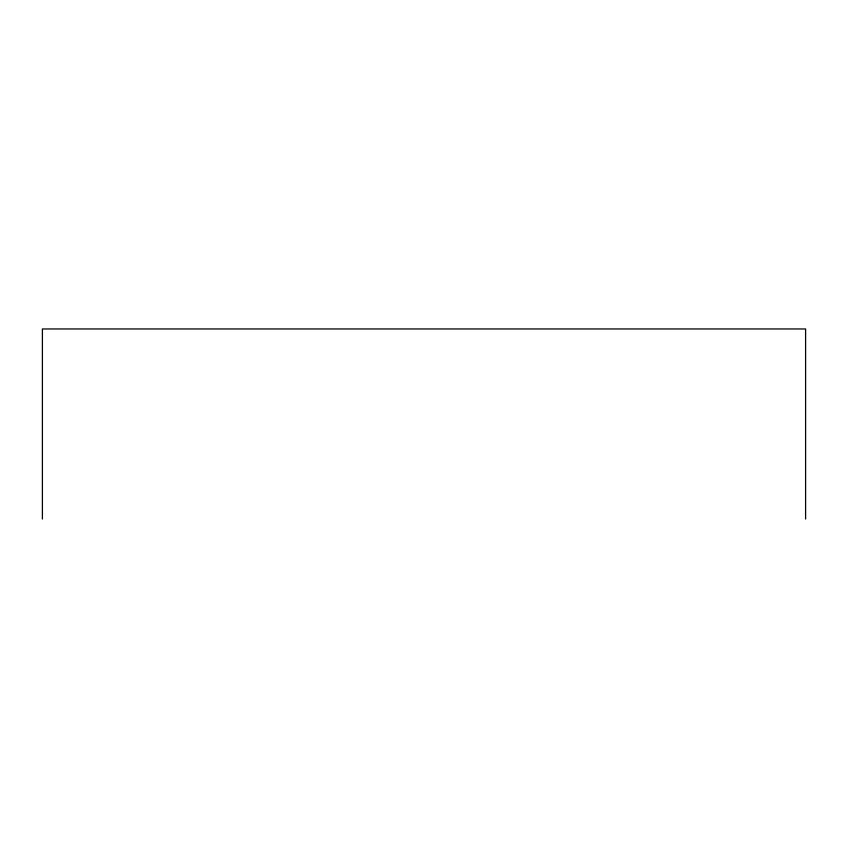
<?xml version="1.0" encoding="UTF-8"?>
<svg xmlns="http://www.w3.org/2000/svg" width="848" height="848" viewBox="0 0 848 848"><rect width="100%" height="100%" fill="white"/><g stroke="black" fill="none" stroke-linecap="round" stroke-linejoin="round"><path stroke-width="1.27" d="M805.6 519.04L805.6 328.96L42.4 328.96L42.4 519.04"/></g></svg>
